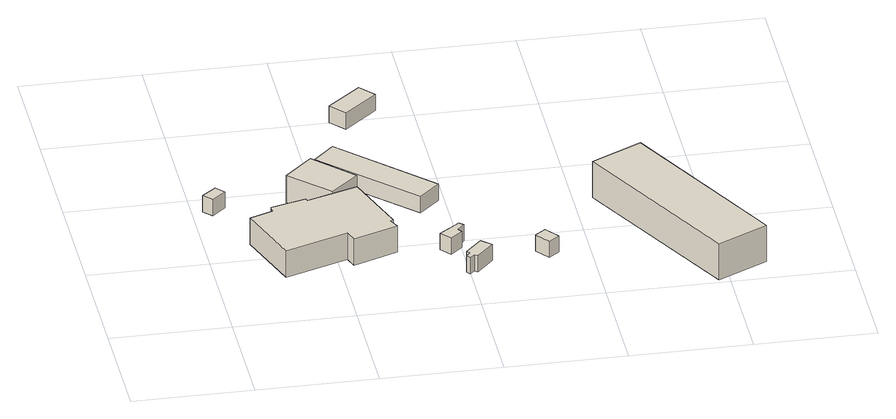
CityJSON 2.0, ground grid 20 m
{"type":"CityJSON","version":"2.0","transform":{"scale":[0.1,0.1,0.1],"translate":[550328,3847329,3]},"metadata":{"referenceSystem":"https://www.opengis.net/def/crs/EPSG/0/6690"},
"CityObjects":{
"building1":{"type":"Building","attributes":{"class":"3001","BuildingDetailAttribute.specifiedBuildingCoverageRate":0.6,"BuildingDetailAttribute.surveyYear":2017,"BuildingRiverFloodingRiskAttribute.description":"1","BuildingRiverFloodingRiskAttribute.rank":"2","BuildingRiverFloodingRiskAttribute.depth":1.51,"BuildingRiverFloodingRiskAttribute.adminType":"1","BuildingRiverFloodingRiskAttribute.scale":"2","BuildingRiverFloodingRiskAttribute.duration":22.87,"BuildingIDAttribute.prefecture":"27","BuildingIDAttribute.city":"27114"},"geometry":[{"type":"Solid","lod":"1","boundaries":[[[[0,1,2,3]],[[2,4,5,3]],[[1,6,4,2]],[[0,7,6,1]],[[3,5,7,0]],[[4,6,7,5]]]]}]},
"building2":{"type":"Building","attributes":{"計測周辺長":68.41,"1/2500図郭":3,"区名":"東淀川区","町丁目名称":"井高野４丁目","街区番号":8,"class":"3001","usage":"411","measuredHeight":4.8,"storeysAboveGround":2,"BuildingDetailAttribute.buildingRoofEdgeArea":255.84,"BuildingDetailAttribute.buildingStructureType":"601","BuildingDetailAttribute.buildingStructureOrgType":"1","BuildingDetailAttribute.detailedUsage":"1110","BuildingDetailAttribute.specifiedBuildingCoverageRate":0.6,"BuildingDetailAttribute.surveyYear":2017,"BuildingRiverFloodingRiskAttribute.description":"1","BuildingRiverFloodingRiskAttribute.rank":"2","BuildingRiverFloodingRiskAttribute.depth":1.37,"BuildingRiverFloodingRiskAttribute.adminType":"1","BuildingRiverFloodingRiskAttribute.scale":"2","BuildingRiverFloodingRiskAttribute.duration":18.6,"BuildingIDAttribute.prefecture":"27","BuildingIDAttribute.city":"27114"},"geometry":[{"type":"Solid","lod":"1","boundaries":[[[[8,9,10,11,12,13,14,15,16,17,18,19]],[[18,20,21,19]],[[17,22,20,18]],[[16,23,22,17]],[[15,24,23,16]],[[14,25,24,15]],[[13,26,25,14]],[[12,27,26,13]],[[11,28,27,12]],[[10,29,28,11]],[[9,30,29,10]],[[8,31,30,9]],[[19,21,31,8]],[[20,22,23,24,25,26,27,28,29,30,31,21]]]]}]},
"building3":{"type":"Building","attributes":{"計測周辺長":30.77,"1/2500図郭":3,"区名":"東淀川区","町丁目名称":"井高野４丁目","街区番号":8,"class":"3001","usage":"411","measuredHeight":5,"storeysAboveGround":1,"BuildingDetailAttribute.buildingRoofEdgeArea":57.63,"BuildingDetailAttribute.buildingStructureType":"601","BuildingDetailAttribute.buildingStructureOrgType":"1","BuildingDetailAttribute.detailedUsage":"1110","BuildingDetailAttribute.specifiedBuildingCoverageRate":0.6,"BuildingDetailAttribute.surveyYear":2017,"BuildingRiverFloodingRiskAttribute.description":"1","BuildingRiverFloodingRiskAttribute.rank":"2","BuildingRiverFloodingRiskAttribute.depth":1.51,"BuildingRiverFloodingRiskAttribute.adminType":"1","BuildingRiverFloodingRiskAttribute.scale":"2","BuildingRiverFloodingRiskAttribute.duration":22.87,"BuildingIDAttribute.prefecture":"27","BuildingIDAttribute.city":"27114"},"geometry":[{"type":"Solid","lod":"1","boundaries":[[[[32,33,34,35]],[[34,36,37,35]],[[33,38,36,34]],[[32,39,38,33]],[[35,37,39,32]],[[36,38,39,37]]]]}]},
"building4":{"type":"Building","attributes":{"計測周辺長":50.57,"1/2500図郭":3,"区名":"東淀川区","町丁目名称":"井高野４丁目","街区番号":8,"class":"3001","usage":"422","storeysAboveGround":1,"BuildingDetailAttribute.buildingRoofEdgeArea":99.28,"BuildingDetailAttribute.buildingStructureType":"610","BuildingDetailAttribute.buildingStructureOrgType":"2","BuildingDetailAttribute.detailedUsage":"1402","BuildingDetailAttribute.specifiedBuildingCoverageRate":0.6,"BuildingDetailAttribute.surveyYear":2017,"BuildingRiverFloodingRiskAttribute.description":"1","BuildingRiverFloodingRiskAttribute.rank":"2","BuildingRiverFloodingRiskAttribute.depth":1.51,"BuildingRiverFloodingRiskAttribute.adminType":"1","BuildingRiverFloodingRiskAttribute.scale":"2","BuildingRiverFloodingRiskAttribute.duration":22.87,"BuildingIDAttribute.prefecture":"27","BuildingIDAttribute.city":"27114"},"geometry":[{"type":"Solid","lod":"1","boundaries":[[[[40,41,42,43]],[[42,44,45,43]],[[41,46,44,42]],[[40,47,46,41]],[[43,45,47,40]],[[44,46,47,45]]]]}]},
"building5":{"type":"Building","attributes":{"計測周辺長":13.14,"1/2500図郭":3,"区名":"東淀川区","町丁目名称":"井高野４丁目","街区番号":8,"class":"3001","usage":"411","storeysAboveGround":1,"BuildingDetailAttribute.buildingRoofEdgeArea":8.12,"BuildingDetailAttribute.buildingStructureType":"601","BuildingDetailAttribute.buildingStructureOrgType":"1","BuildingDetailAttribute.detailedUsage":"1110","BuildingDetailAttribute.specifiedBuildingCoverageRate":0.6,"BuildingDetailAttribute.surveyYear":2017,"BuildingRiverFloodingRiskAttribute.description":"1","BuildingRiverFloodingRiskAttribute.rank":"3","BuildingRiverFloodingRiskAttribute.depth":3.24,"BuildingRiverFloodingRiskAttribute.adminType":"1","BuildingRiverFloodingRiskAttribute.scale":"2","BuildingRiverFloodingRiskAttribute.duration":192.92,"BuildingIDAttribute.prefecture":"27","BuildingIDAttribute.city":"27114"},"geometry":[{"type":"Solid","lod":"1","boundaries":[[[[48,49,50,51,52,53]],[[52,54,55,53]],[[51,56,54,52]],[[50,57,56,51]],[[49,58,57,50]],[[48,59,58,49]],[[53,55,59,48]],[[54,56,57,58,59,55]]]]}]},
"building6":{"type":"Building","attributes":{"計測周辺長":14.91,"1/2500図郭":3,"区名":"東淀川区","町丁目名称":"井高野４丁目","街区番号":8,"class":"3001","usage":"411","storeysAboveGround":1,"BuildingDetailAttribute.buildingRoofEdgeArea":10.25,"BuildingDetailAttribute.buildingStructureType":"601","BuildingDetailAttribute.buildingStructureOrgType":"1","BuildingDetailAttribute.detailedUsage":"1110","BuildingDetailAttribute.specifiedBuildingCoverageRate":0.6,"BuildingDetailAttribute.surveyYear":2017,"BuildingRiverFloodingRiskAttribute.description":"1","BuildingRiverFloodingRiskAttribute.rank":"3","BuildingRiverFloodingRiskAttribute.depth":3.24,"BuildingRiverFloodingRiskAttribute.adminType":"1","BuildingRiverFloodingRiskAttribute.scale":"2","BuildingRiverFloodingRiskAttribute.duration":192.92,"BuildingIDAttribute.prefecture":"27","BuildingIDAttribute.city":"27114"},"geometry":[{"type":"Solid","lod":"1","boundaries":[[[[60,61,62,63,64,65,66,67]],[[66,68,69,67]],[[65,70,68,66]],[[64,71,70,65]],[[63,72,71,64]],[[62,73,72,63]],[[61,74,73,62]],[[60,75,74,61]],[[67,69,75,60]],[[68,70,71,72,73,74,75,69]]]]}]},
"building7":{"type":"Building","attributes":{"class":"3001","BuildingDetailAttribute.specifiedBuildingCoverageRate":0.6,"BuildingDetailAttribute.surveyYear":2017,"BuildingRiverFloodingRiskAttribute.description":"1","BuildingRiverFloodingRiskAttribute.rank":"2","BuildingRiverFloodingRiskAttribute.depth":1.47,"BuildingRiverFloodingRiskAttribute.adminType":"1","BuildingRiverFloodingRiskAttribute.scale":"2","BuildingRiverFloodingRiskAttribute.duration":21.43,"BuildingIDAttribute.prefecture":"27","BuildingIDAttribute.city":"27114"},"geometry":[{"type":"Solid","lod":"1","boundaries":[[[[76,77,78,79]],[[78,80,81,79]],[[77,82,80,78]],[[76,83,82,77]],[[79,81,83,76]],[[80,82,83,81]]]]}]},
"building8":{"type":"Building","attributes":{"class":"3001","BuildingDetailAttribute.specifiedBuildingCoverageRate":0.6,"BuildingDetailAttribute.surveyYear":2017,"BuildingRiverFloodingRiskAttribute.description":"1","BuildingRiverFloodingRiskAttribute.rank":"3","BuildingRiverFloodingRiskAttribute.depth":3.24,"BuildingRiverFloodingRiskAttribute.adminType":"1","BuildingRiverFloodingRiskAttribute.scale":"2","BuildingRiverFloodingRiskAttribute.duration":192.92,"BuildingIDAttribute.prefecture":"27","BuildingIDAttribute.city":"27114"},"geometry":[{"type":"Solid","lod":"1","boundaries":[[[[84,85,86,87]],[[86,88,89,87]],[[85,90,88,86]],[[84,91,90,85]],[[87,89,91,84]],[[88,90,91,89]]]]}]},
"building9":{"type":"Building","attributes":{"計測周辺長":84.28,"1/2500図郭":3,"区名":"東淀川区","町丁目名称":"井高野４丁目","街区番号":7,"class":"3001","usage":"412","measuredHeight":6.6,"storeysAboveGround":2,"BuildingDetailAttribute.buildingRoofEdgeArea":310.99,"BuildingDetailAttribute.buildingStructureType":"610","BuildingDetailAttribute.buildingStructureOrgType":"2","BuildingDetailAttribute.detailedUsage":"1130","BuildingDetailAttribute.specifiedBuildingCoverageRate":0.6,"BuildingDetailAttribute.surveyYear":2017,"BuildingRiverFloodingRiskAttribute.description":"1","BuildingRiverFloodingRiskAttribute.rank":"3","BuildingRiverFloodingRiskAttribute.depth":4.25,"BuildingRiverFloodingRiskAttribute.adminType":"1","BuildingRiverFloodingRiskAttribute.scale":"2","BuildingRiverFloodingRiskAttribute.duration":295.02,"BuildingIDAttribute.prefecture":"27","BuildingIDAttribute.city":"27114"},"geometry":[{"type":"Solid","lod":"1","boundaries":[[[[92,93,94,95]],[[94,96,97,95]],[[93,98,96,94]],[[92,99,98,93]],[[95,97,99,92]],[[96,98,99,97]]]]}]}
},
"vertices":[
[8,314,30],[32,334,30],[45,319,30],[22,299,30],[45,319,60],[22,299,60],[32,334,60],[8,314,60],
[63,198,32],[102,213,32],[102,225,32],[160,241,32],[162,236,32],[247,264,32],[285,152,32],[280,150,32],[288,132,32],[213,104,32],[206,124,32],[101,86,32],[206,124,80],[101,86,80],[213,104,80],[288,132,80],[280,150,80],[285,152,80],[247,264,80],[162,236,80],[160,241,80],[102,225,80],[102,213,80],[63,198,80],
[144,323,28],[191,369,28],[254,304,28],[207,262,28],[254,304,77],[207,262,77],[191,369,77],[144,323,77],
[203,396,28],[238,432,28],[382,286,28],[347,253,28],[382,286,58],[347,253,58],[238,432,58],[203,396,58],
[358,141,24],[393,168,24],[400,161,24],[388,148,24],[393,141,24],[373,123,24],[393,141,54],[373,123,54],[388,148,54],[400,161,54],[393,168,54],[358,141,54],
[391,88,10],[398,96,10],[393,101,10],[421,131,10],[438,116,10],[409,86,10],[404,89,10],[396,81,10],[404,89,40],[396,81,40],[409,86,40],[438,116,40],[421,131,40],[393,101,40],[398,96,40],[391,88,40],
[254,553,30],[311,602,30],[333,576,30],[277,527,30],[333,576,60],[277,527,60],[311,602,60],[254,553,60],
[512,145,3],[530,159,3],[548,135,3],[530,121,3],[548,135,33],[530,121,33],[530,159,33],[512,145,33],
[631,297,1],[716,341,1],[866,52,1],[782,8,1],[866,52,67],[782,8,67],[716,341,67],[631,297,67]
]}
